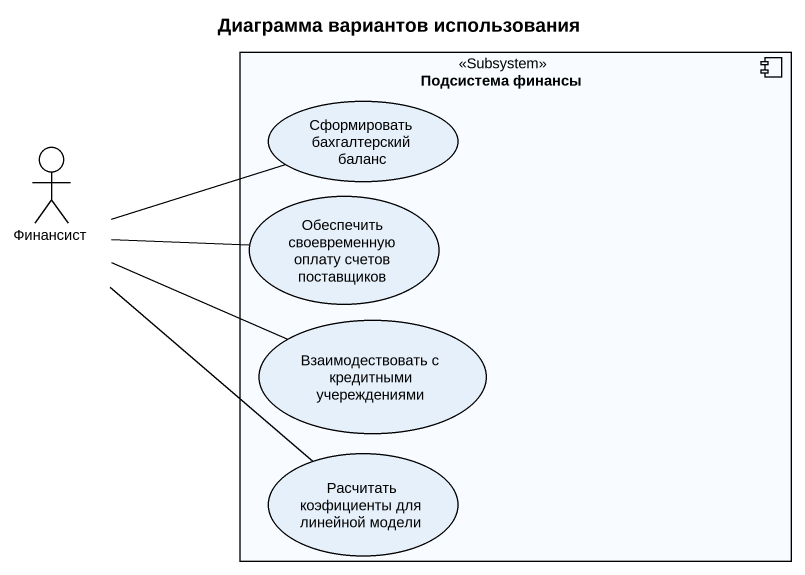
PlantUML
@startuml
title Диаграмма вариантов использования
component "Подсистема финансы" as Подсистема_финансы <<Subsystem>> {
  usecase "Сформировать бахгалтерский баланс" as Сформировать_бахгалтерский
  usecase "Обеспечить своевременную оплату счетов поставщиков" as Обеспечить_своевременную
  usecase "Взаимодествовать с кредитными учереждениями" as Взаимодествовать_с
  usecase "Расчитать коэфициенты для линейной модели" as Расчитать_коэфициенты_для
}
actor Финансист
Финансист -right- Сформировать_бахгалтерский
Финансист -right- Обеспечить_своевременную
Финансист -right- Взаимодествовать_с
Финансист -- Расчитать_коэфициенты_для
@enduml
